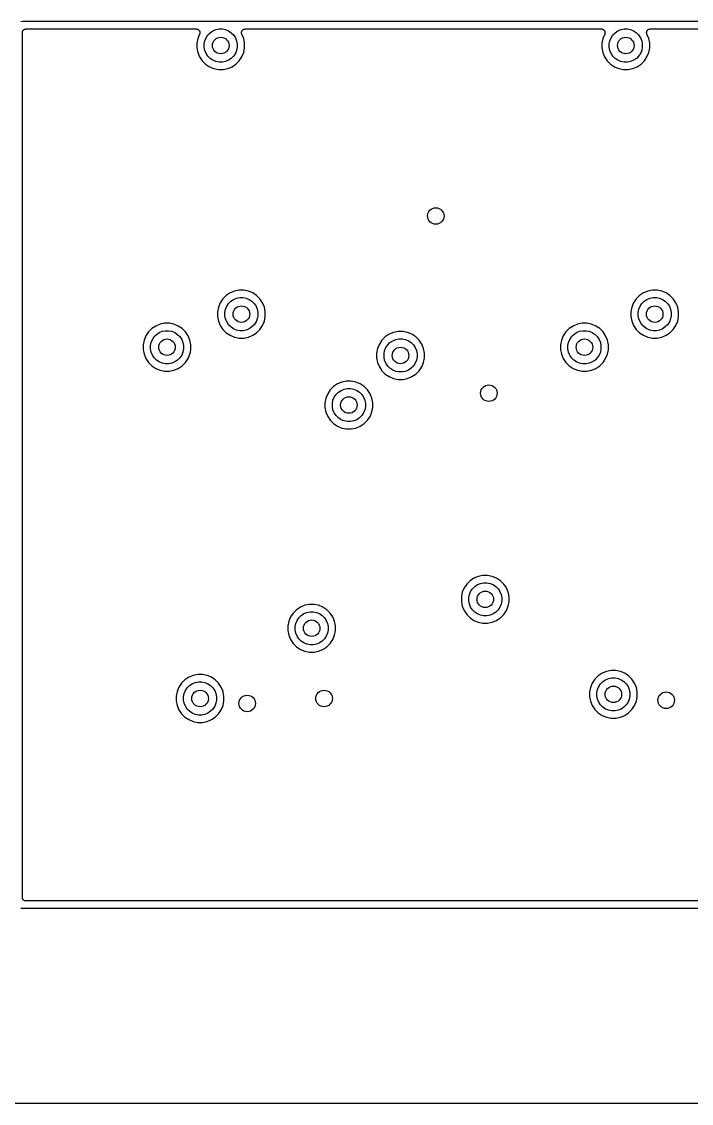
# Model space of a CAD drawing. Extents: x 1.98 to 5.9, y -3.93 to -1.98.
# Drawn here: x 2.625 to 3.263, y -3.929 to -2.899 of the extents above; entities that cross this region are included whole.
import ezdxf

# ---------------------------------------------------------------- set-up
doc = ezdxf.new("R2010")
doc.units = 0
doc.header["$MEASUREMENT"] = 0
doc.layers.add('BLACK', color=7, linetype='CONTINUOUS')

msp = doc.modelspace()

# ---------------------------------------------------------------- linework, layer by layer
at = {"layer": 'BLACK', "linetype": 'CONTINUOUS'}
for p, q in [((2.62616, -2.89851), (2.62462, -2.89866)), ((3.54314, -2.89851), (2.62616, -2.89851)), ((2.62757, -2.90608), (2.62786, -2.90593)), ((2.62786, -2.90593), (2.62815, -2.90578)), ((2.62815, -2.90578), (2.62816, -2.90577)), ((2.62816, -2.90577), (2.62817, -2.90577)), ((2.62817, -2.90577), (2.62849, -2.90567)), ((2.62849, -2.90567), (2.6288, -2.90558)), ((2.6288, -2.90558), (2.62882, -2.90558)), ((2.62882, -2.90558), (2.62883, -2.90557)), ((2.62883, -2.90557), (2.62916, -2.90554)), ((2.62916, -2.90554), (2.62948, -2.90551)), ((2.62948, -2.90551), (2.79162, -2.90551)), ((2.79162, -2.90551), (2.79165, -2.90551)), ((2.79165, -2.90551), (2.79165, -2.90551)), ((2.79165, -2.90551), (2.79165, -2.90551)), ((2.79165, -2.90551), (2.79167, -2.90551)), ((2.79167, -2.90551), (2.792, -2.90555)), ((2.792, -2.90555), (2.79233, -2.90558)), ((2.79233, -2.90558), (2.79234, -2.90559)), ((2.79234, -2.90559), (2.79235, -2.90559)), ((2.79235, -2.90559), (2.79267, -2.90569)), ((2.79267, -2.90569), (2.79299, -2.90579)), ((2.79299, -2.90579), (2.79299, -2.90579)), ((2.79299, -2.90579), (2.793, -2.90579)), ((2.793, -2.90579), (2.7933, -2.90596)), ((2.7933, -2.90596), (2.79359, -2.90611)), ((2.81037, -2.90612), (2.81341, -2.90551)), ((2.81341, -2.90551), (2.81651, -2.90551)), ((2.81651, -2.90551), (2.81955, -2.90612)), ((2.83638, -2.90609), (2.83667, -2.90593)), ((2.83667, -2.90593), (2.83696, -2.90578)), ((2.83696, -2.90578), (2.83697, -2.90577)), ((2.83697, -2.90577), (2.83698, -2.90577)), ((2.83698, -2.90577), (2.8373, -2.90567)), ((2.8373, -2.90567), (2.83762, -2.90558)), ((2.83762, -2.90558), (2.83763, -2.90558)), ((2.83763, -2.90558), (2.83764, -2.90557)), ((2.83764, -2.90557), (2.83797, -2.90554)), ((2.83797, -2.90554), (2.8383, -2.90551)), ((2.8383, -2.90551), (3.17745, -2.90551)), ((3.17745, -2.90551), (3.17748, -2.90551)), ((3.17748, -2.90551), (3.17748, -2.90551)), ((3.17748, -2.90551), (3.17748, -2.90551)), ((3.17748, -2.90551), (3.1775, -2.90551)), ((3.1775, -2.90551), (3.17783, -2.90555)), ((3.17783, -2.90555), (3.17816, -2.90558)), ((3.17816, -2.90558), (3.17817, -2.90559)), ((3.17817, -2.90559), (3.17818, -2.90559)), ((3.17818, -2.90559), (3.1785, -2.90569)), ((3.1785, -2.90569), (3.17881, -2.90579)), ((3.17881, -2.90579), (3.17882, -2.90579)), ((3.17882, -2.90579), (3.17883, -2.90579)), ((3.17883, -2.90579), (3.17912, -2.90596)), ((3.17912, -2.90596), (3.17941, -2.90611)), ((3.19619, -2.90612), (3.19924, -2.90551)), ((3.19924, -2.90551), (3.20234, -2.90551)), ((3.20234, -2.90551), (3.20538, -2.90612)), ((3.2222, -2.90609), (3.2225, -2.90593)), ((3.2225, -2.90593), (3.22279, -2.90578)), ((3.22279, -2.90578), (3.2228, -2.90577)), ((3.2228, -2.90577), (3.22281, -2.90577)), ((3.22281, -2.90577), (3.22313, -2.90567)), ((3.22313, -2.90567), (3.22344, -2.90558)), ((3.22344, -2.90558), (3.22345, -2.90558)), ((3.22345, -2.90558), (3.22346, -2.90557)), ((3.22346, -2.90557), (3.22379, -2.90554)), ((3.22379, -2.90554), (3.22412, -2.90551)), ((3.22412, -2.90551), (3.53981, -2.90551)), ((2.62598, -2.90896), (2.62602, -2.90864)), ((2.62598, -2.90899), (2.62598, -2.90896)), ((2.62598, -2.90899), (2.62598, -2.90899)), ((2.62598, -2.90899), (2.62598, -2.90899)), ((2.62598, -2.90901), (2.62598, -2.90899)), ((2.62598, -3.73272), (2.62598, -2.90901)), ((2.62602, -2.90864), (2.62606, -2.90831)), ((2.62606, -2.90828), (2.62616, -2.90797)), ((2.62606, -2.9083), (2.62606, -2.90828)), ((2.62606, -2.90831), (2.62606, -2.9083)), ((2.62616, -2.90797), (2.62626, -2.90766)), ((2.62626, -2.90764), (2.62627, -2.90763)), ((2.62626, -2.90766), (2.62626, -2.90764)), ((2.62627, -2.90763), (2.62643, -2.90734)), ((2.62643, -2.90734), (2.62658, -2.90705)), ((2.62658, -2.90705), (2.62659, -2.90705)), ((2.62659, -2.90705), (2.6266, -2.90703)), ((2.6266, -2.90703), (2.62681, -2.90678)), ((2.62681, -2.90678), (2.62702, -2.90653)), ((2.62702, -2.90653), (2.62703, -2.90652)), ((2.62703, -2.90652), (2.62704, -2.90651)), ((2.62704, -2.90651), (2.62729, -2.90631)), ((2.62729, -2.90631), (2.62755, -2.9061)), ((2.62755, -2.9061), (2.62756, -2.90609)), ((2.62756, -2.90609), (2.62757, -2.90608)), ((2.79309, -2.91462), (2.79221, -2.91902)), ((2.79486, -2.91035), (2.79309, -2.91462)), ((2.79359, -2.90611), (2.79359, -2.90612)), ((2.79359, -2.90612), (2.7936, -2.90612)), ((2.7936, -2.90612), (2.79386, -2.90634)), ((2.79386, -2.90634), (2.79411, -2.90655)), ((2.79411, -2.90655), (2.79412, -2.90656)), ((2.79412, -2.90656), (2.79412, -2.90656)), ((2.79412, -2.90656), (2.79433, -2.90682)), ((2.79433, -2.90682), (2.79454, -2.90708)), ((2.79454, -2.90708), (2.79455, -2.90709)), ((2.79455, -2.90709), (2.79455, -2.9071)), ((2.79455, -2.9071), (2.79471, -2.90739)), ((2.79471, -2.90739), (2.79486, -2.90768)), ((2.79486, -2.90768), (2.79486, -2.90769)), ((2.79486, -2.90769), (2.79487, -2.9077)), ((2.79495, -2.91003), (2.79486, -2.91035)), ((2.79487, -2.9077), (2.79496, -2.90802)), ((2.79505, -2.90972), (2.79495, -2.91003)), ((2.79496, -2.90802), (2.79506, -2.90834)), ((2.79506, -2.9097), (2.79505, -2.90971)), ((2.79505, -2.90971), (2.79505, -2.90972)), ((2.79506, -2.90834), (2.79506, -2.90835)), ((2.79506, -2.90835), (2.79506, -2.90836)), ((2.79506, -2.90836), (2.79509, -2.90869)), ((2.79509, -2.90937), (2.79506, -2.9097)), ((2.79509, -2.90869), (2.79512, -2.90902)), ((2.79512, -2.90904), (2.79509, -2.90937)), ((2.79512, -2.90902), (2.79512, -2.90903)), ((2.79512, -2.90903), (2.79512, -2.90904)), ((2.79982, -2.91667), (2.801, -2.9138)), ((2.801, -2.9138), (2.80273, -2.91122)), ((2.80273, -2.91122), (2.80492, -2.90903)), ((2.80492, -2.90903), (2.8075, -2.9073)), ((2.8075, -2.9073), (2.81037, -2.90612)), ((2.81955, -2.90612), (2.82242, -2.9073)), ((2.82242, -2.9073), (2.825, -2.90903)), ((2.825, -2.90903), (2.82719, -2.91122)), ((2.82719, -2.91122), (2.82892, -2.9138)), ((2.82892, -2.9138), (2.8301, -2.91667)), ((2.8348, -2.90897), (2.83483, -2.90864)), ((2.8348, -2.90898), (2.8348, -2.90897)), ((2.8348, -2.90899), (2.8348, -2.90898)), ((2.83483, -2.90932), (2.8348, -2.90899)), ((2.83483, -2.90864), (2.83487, -2.90831)), ((2.83486, -2.90965), (2.83483, -2.90932)), ((2.83486, -2.90966), (2.83486, -2.90965)), ((2.83486, -2.90967), (2.83486, -2.90966)), ((2.83495, -2.90999), (2.83486, -2.90967)), ((2.83487, -2.90829), (2.83497, -2.90797)), ((2.83487, -2.9083), (2.83487, -2.90829)), ((2.83487, -2.90831), (2.83487, -2.9083)), ((2.83505, -2.91031), (2.83495, -2.90999)), ((2.83497, -2.90797), (2.83507, -2.90766)), ((2.83505, -2.91032), (2.83505, -2.91031)), ((2.83506, -2.91035), (2.83505, -2.91032)), ((2.83505, -2.91032), (2.83505, -2.91032)), ((2.83505, -2.91032), (2.83505, -2.91032)), ((2.83683, -2.91462), (2.83506, -2.91035)), ((2.83507, -2.90766), (2.83508, -2.90765)), ((2.83508, -2.90764), (2.83524, -2.90735)), ((2.83508, -2.90765), (2.83508, -2.90764)), ((2.83524, -2.90735), (2.8354, -2.90705)), ((2.8354, -2.90705), (2.83541, -2.90704)), ((2.8354, -2.90705), (2.8354, -2.90705)), ((2.83541, -2.90704), (2.83562, -2.90678)), ((2.83562, -2.90678), (2.83583, -2.90653)), ((2.83583, -2.90653), (2.83584, -2.90652)), ((2.83584, -2.90652), (2.8361, -2.90631)), ((2.83584, -2.90652), (2.83584, -2.90652)), ((2.8361, -2.90631), (2.83636, -2.9061)), ((2.83636, -2.9061), (2.83637, -2.90609)), ((2.83637, -2.90609), (2.83638, -2.90609)), ((2.83771, -2.91902), (2.83683, -2.91462)), ((3.17891, -2.91462), (3.17804, -2.91902)), ((3.18068, -2.91035), (3.17891, -2.91462)), ((3.17941, -2.90611), (3.17942, -2.90612)), ((3.17942, -2.90612), (3.17943, -2.90612)), ((3.17943, -2.90612), (3.17968, -2.90634)), ((3.17968, -2.90634), (3.17994, -2.90655)), ((3.17994, -2.90655), (3.17994, -2.90656)), ((3.17994, -2.90656), (3.17995, -2.90656)), ((3.17995, -2.90656), (3.18016, -2.90682)), ((3.18016, -2.90682), (3.18037, -2.90708)), ((3.18037, -2.90708), (3.18037, -2.90709)), ((3.18037, -2.90709), (3.18038, -2.9071)), ((3.18038, -2.9071), (3.18053, -2.90739)), ((3.18053, -2.90739), (3.18069, -2.90768)), ((3.18078, -2.91003), (3.18068, -2.91035)), ((3.18069, -2.90768), (3.18069, -2.90769)), ((3.18069, -2.90769), (3.1807, -2.9077)), ((3.1807, -2.9077), (3.18079, -2.90802)), ((3.18088, -2.90972), (3.18078, -2.91003)), ((3.18079, -2.90802), (3.18088, -2.90834)), ((3.18088, -2.90834), (3.18089, -2.90835)), ((3.18092, -2.90937), (3.18088, -2.9097)), ((3.18088, -2.9097), (3.18088, -2.90971)), ((3.18088, -2.90971), (3.18088, -2.90972)), ((3.18089, -2.90835), (3.18089, -2.90836)), ((3.18089, -2.90836), (3.18092, -2.90869)), ((3.18092, -2.90869), (3.18095, -2.90902)), ((3.18095, -2.90904), (3.18092, -2.90937)), ((3.18095, -2.90902), (3.18095, -2.90903)), ((3.18095, -2.90903), (3.18095, -2.90904)), ((3.18564, -2.91667), (3.18683, -2.9138)), ((3.18683, -2.9138), (3.18856, -2.91122)), ((3.18856, -2.91122), (3.19075, -2.90903)), ((3.19075, -2.90903), (3.19333, -2.9073)), ((3.19333, -2.9073), (3.19619, -2.90612)), ((3.20538, -2.90612), (3.20825, -2.9073)), ((3.20825, -2.9073), (3.21083, -2.90903)), ((3.21083, -2.90903), (3.21302, -2.91122)), ((3.21302, -2.91122), (3.21474, -2.9138)), ((3.21474, -2.9138), (3.21593, -2.91667)), ((3.22062, -2.90899), (3.22063, -2.90898)), ((3.22066, -2.90932), (3.22062, -2.90899)), ((3.22063, -2.90897), (3.22066, -2.90864)), ((3.22063, -2.90898), (3.22063, -2.90897)), ((3.22066, -2.90864), (3.2207, -2.90831)), ((3.22068, -2.90965), (3.22066, -2.90932)), ((3.22069, -2.90966), (3.22068, -2.90965)), ((3.22069, -2.90967), (3.22069, -2.90966)), ((3.22078, -2.90999), (3.22069, -2.90967)), ((3.2207, -2.90829), (3.2208, -2.90797)), ((3.2207, -2.9083), (3.2207, -2.90829)), ((3.2207, -2.90831), (3.2207, -2.9083)), ((3.22087, -2.91031), (3.22078, -2.90999)), ((3.2208, -2.90797), (3.2209, -2.90766)), ((3.22088, -2.91032), (3.22087, -2.91031)), ((3.22089, -2.91035), (3.22088, -2.91032)), ((3.22088, -2.91032), (3.22088, -2.91032)), ((3.22088, -2.91032), (3.22088, -2.91032)), ((3.22266, -2.91462), (3.22089, -2.91035)), ((3.2209, -2.90765), (3.22091, -2.90764)), ((3.2209, -2.90766), (3.2209, -2.90765)), ((3.22091, -2.90764), (3.22106, -2.90735)), ((3.22106, -2.90735), (3.22122, -2.90705)), ((3.22122, -2.90705), (3.22123, -2.90705)), ((3.22123, -2.90704), (3.22145, -2.90678)), ((3.22123, -2.90705), (3.22123, -2.90704)), ((3.22145, -2.90678), (3.22166, -2.90653)), ((3.22166, -2.90653), (3.22167, -2.90652)), ((3.22167, -2.90652), (3.22193, -2.90631)), ((3.22167, -2.90652), (3.22167, -2.90652)), ((3.22193, -2.90631), (3.22219, -2.9061)), ((3.22219, -2.9061), (3.2222, -2.90609)), ((3.2222, -2.90609), (3.2222, -2.90609)), ((3.22354, -2.91902), (3.22266, -2.91462)), ((2.79221, -2.91902), (2.79221, -2.9235)), ((2.79221, -2.9235), (2.79309, -2.9279)), ((2.79921, -2.91971), (2.79982, -2.91667)), ((2.79921, -2.92281), (2.79921, -2.91971)), ((2.79982, -2.92585), (2.79921, -2.92281)), ((2.801, -2.92872), (2.79982, -2.92585)), ((2.8301, -2.92585), (2.82892, -2.92872)), ((2.8301, -2.91667), (2.83071, -2.91971)), ((2.83071, -2.92281), (2.8301, -2.92585)), ((2.83071, -2.91971), (2.83071, -2.92281)), ((2.83683, -2.9279), (2.83771, -2.9235)), ((2.83771, -2.9235), (2.83771, -2.91902)), ((3.17804, -2.91902), (3.17804, -2.9235)), ((3.17804, -2.9235), (3.17891, -2.9279)), ((3.18504, -2.91971), (3.18564, -2.91667)), ((3.18504, -2.92281), (3.18504, -2.91971)), ((3.18564, -2.92585), (3.18504, -2.92281)), ((3.18683, -2.92872), (3.18564, -2.92585)), ((3.21593, -2.92585), (3.21474, -2.92872)), ((3.21593, -2.91667), (3.21654, -2.91971)), ((3.21654, -2.92281), (3.21593, -2.92585)), ((3.21654, -2.91971), (3.21654, -2.92281)), ((3.22266, -2.9279), (3.22354, -2.9235)), ((3.22354, -2.9235), (3.22354, -2.91902)), ((2.79309, -2.9279), (2.7948, -2.93204)), ((2.7948, -2.93204), (2.79729, -2.93576)), ((2.79729, -2.93576), (2.80046, -2.93893)), ((2.80273, -2.9313), (2.801, -2.92872)), ((2.80492, -2.93349), (2.80273, -2.9313)), ((2.8075, -2.93522), (2.80492, -2.93349)), ((2.81037, -2.9364), (2.8075, -2.93522)), ((2.81341, -2.93701), (2.81037, -2.9364)), ((2.81955, -2.9364), (2.81651, -2.93701)), ((2.82242, -2.93522), (2.81955, -2.9364)), ((2.825, -2.93349), (2.82242, -2.93522)), ((2.82719, -2.9313), (2.825, -2.93349)), ((2.82892, -2.92872), (2.82719, -2.9313)), ((2.82946, -2.93893), (2.83263, -2.93576)), ((2.83263, -2.93576), (2.83512, -2.93204)), ((2.83512, -2.93204), (2.83683, -2.9279)), ((3.17891, -2.9279), (3.18063, -2.93204)), ((3.18063, -2.93204), (3.18312, -2.93576)), ((3.18312, -2.93576), (3.18629, -2.93893)), ((3.18856, -2.9313), (3.18683, -2.92872)), ((3.19075, -2.93349), (3.18856, -2.9313)), ((3.19333, -2.93522), (3.19075, -2.93349)), ((3.19619, -2.9364), (3.19333, -2.93522)), ((3.19924, -2.93701), (3.19619, -2.9364)), ((3.20538, -2.9364), (3.20234, -2.93701)), ((3.20825, -2.93522), (3.20538, -2.9364)), ((3.21083, -2.93349), (3.20825, -2.93522)), ((3.21302, -2.9313), (3.21083, -2.93349)), ((3.21474, -2.92872), (3.21302, -2.9313)), ((3.21529, -2.93893), (3.21846, -2.93576)), ((3.21846, -2.93576), (3.22095, -2.93204)), ((3.22095, -2.93204), (3.22266, -2.9279)), ((2.80046, -2.93893), (2.80419, -2.94142)), ((2.80419, -2.94142), (2.80833, -2.94313)), ((2.80833, -2.94313), (2.81272, -2.94401)), ((2.81272, -2.94401), (2.8172, -2.94401)), ((2.81651, -2.93701), (2.81341, -2.93701)), ((2.8172, -2.94401), (2.8216, -2.94313)), ((2.8216, -2.94313), (2.82574, -2.94142)), ((2.82574, -2.94142), (2.82946, -2.93893)), ((3.18629, -2.93893), (3.19001, -2.94142)), ((3.19001, -2.94142), (3.19415, -2.94313)), ((3.19415, -2.94313), (3.19855, -2.94401)), ((3.19855, -2.94401), (3.20303, -2.94401)), ((3.20234, -2.93701), (3.19924, -2.93701)), ((3.20303, -2.94401), (3.20742, -2.94313)), ((3.20742, -2.94313), (3.21156, -2.94142)), ((3.21156, -2.94142), (3.21529, -2.93893)), ((2.81698, -3.16266), (2.81449, -3.16639)), ((2.82014, -3.1595), (2.81698, -3.16266)), ((2.82387, -3.15701), (2.82014, -3.1595)), ((2.82801, -3.15529), (2.82387, -3.15701)), ((2.82461, -3.16493), (2.82719, -3.16321)), ((2.82719, -3.16321), (2.83005, -3.16202)), ((2.83241, -3.15442), (2.82801, -3.15529)), ((2.83005, -3.16202), (2.83309, -3.16142)), ((2.83689, -3.15442), (2.83241, -3.15442)), ((2.83309, -3.16142), (2.8362, -3.16142)), ((2.8362, -3.16142), (2.83924, -3.16202)), ((2.84128, -3.15529), (2.83689, -3.15442)), ((2.83924, -3.16202), (2.84211, -3.16321)), ((2.84542, -3.15701), (2.84128, -3.15529)), ((2.84211, -3.16321), (2.84468, -3.16493)), ((2.84915, -3.1595), (2.84542, -3.15701)), ((2.85232, -3.16266), (2.84915, -3.1595)), ((2.8548, -3.16639), (2.85232, -3.16266)), ((3.21068, -3.16266), (3.20819, -3.16639)), ((3.21385, -3.1595), (3.21068, -3.16266)), ((3.21757, -3.15701), (3.21385, -3.1595)), ((3.22171, -3.15529), (3.21757, -3.15701)), ((3.21831, -3.16493), (3.22089, -3.16321)), ((3.22089, -3.16321), (3.22375, -3.16202)), ((3.22611, -3.15442), (3.22171, -3.15529)), ((3.22375, -3.16202), (3.2268, -3.16142)), ((3.23059, -3.15442), (3.22611, -3.15442)), ((3.2268, -3.16142), (3.2299, -3.16142)), ((3.2299, -3.16142), (3.23294, -3.16202)), ((3.23498, -3.15529), (3.23059, -3.15442)), ((3.23294, -3.16202), (3.23581, -3.16321)), ((3.23912, -3.15701), (3.23498, -3.15529)), ((3.23581, -3.16321), (3.23839, -3.16493)), ((3.24285, -3.1595), (3.23912, -3.15701)), ((3.24602, -3.16266), (3.24285, -3.1595)), ((3.24851, -3.16639), (3.24602, -3.16266)), ((2.81277, -3.17053), (2.8119, -3.17492)), ((2.81449, -3.16639), (2.81277, -3.17053)), ((2.8189, -3.17561), (2.8195, -3.17257)), ((2.8195, -3.17257), (2.82069, -3.16971)), ((2.82069, -3.16971), (2.82241, -3.16713)), ((2.82241, -3.16713), (2.82461, -3.16493)), ((2.84468, -3.16493), (2.84688, -3.16713)), ((2.84688, -3.16713), (2.8486, -3.16971)), ((2.8486, -3.16971), (2.84979, -3.17257)), ((2.84979, -3.17257), (2.85039, -3.17561)), ((2.85652, -3.17053), (2.8548, -3.16639)), ((2.85739, -3.17492), (2.85652, -3.17053)), ((3.20647, -3.17053), (3.2056, -3.17492)), ((3.20819, -3.16639), (3.20647, -3.17053)), ((3.2126, -3.17561), (3.2132, -3.17257)), ((3.2132, -3.17257), (3.21439, -3.16971)), ((3.21439, -3.16971), (3.21611, -3.16713)), ((3.21611, -3.16713), (3.21831, -3.16493)), ((3.23839, -3.16493), (3.24058, -3.16713)), ((3.24058, -3.16713), (3.2423, -3.16971)), ((3.2423, -3.16971), (3.24349, -3.17257)), ((3.24349, -3.17257), (3.24409, -3.17561)), ((3.25022, -3.17053), (3.24851, -3.16639)), ((3.25109, -3.17492), (3.25022, -3.17053)), ((2.8119, -3.17492), (2.8119, -3.17941)), ((2.8119, -3.17941), (2.81277, -3.1838)), ((2.81277, -3.1838), (2.81449, -3.18794)), ((2.8189, -3.17872), (2.8189, -3.17561)), ((2.8195, -3.18176), (2.8189, -3.17872)), ((2.82069, -3.18462), (2.8195, -3.18176)), ((2.84979, -3.18176), (2.8486, -3.18462)), ((2.85039, -3.17872), (2.84979, -3.18176)), ((2.85039, -3.17561), (2.85039, -3.17872)), ((2.8548, -3.18794), (2.85652, -3.1838)), ((2.85652, -3.1838), (2.85739, -3.17941)), ((2.85739, -3.17941), (2.85739, -3.17492)), ((3.2056, -3.17492), (3.2056, -3.17941)), ((3.2056, -3.17941), (3.20647, -3.1838)), ((3.20647, -3.1838), (3.20819, -3.18794)), ((3.2126, -3.17872), (3.2126, -3.17561)), ((3.2132, -3.18176), (3.2126, -3.17872)), ((3.21439, -3.18462), (3.2132, -3.18176)), ((3.24349, -3.18176), (3.2423, -3.18462)), ((3.24409, -3.17872), (3.24349, -3.18176)), ((3.24409, -3.17561), (3.24409, -3.17872)), ((3.24851, -3.18794), (3.25022, -3.1838)), ((3.25022, -3.1838), (3.25109, -3.17941)), ((3.25109, -3.17941), (3.25109, -3.17492)), ((2.74611, -3.19416), (2.74362, -3.19789)), ((2.74928, -3.19099), (2.74611, -3.19416)), ((2.753, -3.1885), (2.74928, -3.19099)), ((2.75714, -3.18679), (2.753, -3.1885)), ((2.75632, -3.19471), (2.75919, -3.19352)), ((2.76154, -3.18591), (2.75714, -3.18679)), ((2.75919, -3.19352), (2.76223, -3.19291)), ((2.76602, -3.18591), (2.76154, -3.18591)), ((2.76223, -3.19291), (2.76533, -3.19291)), ((2.76533, -3.19291), (2.76837, -3.19352)), ((2.77041, -3.18679), (2.76602, -3.18591)), ((2.76837, -3.19352), (2.77124, -3.19471)), ((2.77455, -3.1885), (2.77041, -3.18679)), ((2.77828, -3.19099), (2.77455, -3.1885)), ((2.78145, -3.19416), (2.77828, -3.19099)), ((2.78394, -3.19789), (2.78145, -3.19416)), ((2.81449, -3.18794), (2.81698, -3.19167)), ((2.81698, -3.19167), (2.82014, -3.19483)), ((2.82241, -3.1872), (2.82069, -3.18462)), ((2.82461, -3.1894), (2.82241, -3.1872)), ((2.82719, -3.19112), (2.82461, -3.1894)), ((2.83005, -3.19231), (2.82719, -3.19112)), ((2.83309, -3.19291), (2.83005, -3.19231)), ((2.8362, -3.19291), (2.83309, -3.19291)), ((2.83924, -3.19231), (2.8362, -3.19291)), ((2.84211, -3.19112), (2.83924, -3.19231)), ((2.84468, -3.1894), (2.84211, -3.19112)), ((2.84688, -3.1872), (2.84468, -3.1894)), ((2.8486, -3.18462), (2.84688, -3.1872)), ((2.84915, -3.19483), (2.85232, -3.19167)), ((2.85232, -3.19167), (2.8548, -3.18794)), ((2.98398, -3.19379), (2.97958, -3.19466)), ((2.98846, -3.19379), (2.98398, -3.19379)), ((2.99286, -3.19466), (2.98846, -3.19379)), ((3.14375, -3.19416), (3.14126, -3.19789)), ((3.14692, -3.19099), (3.14375, -3.19416)), ((3.15064, -3.1885), (3.14692, -3.19099)), ((3.15478, -3.18679), (3.15064, -3.1885)), ((3.15396, -3.19471), (3.15682, -3.19352)), ((3.15918, -3.18591), (3.15478, -3.18679)), ((3.15682, -3.19352), (3.15987, -3.19291)), ((3.16366, -3.18591), (3.15918, -3.18591)), ((3.15987, -3.19291), (3.16297, -3.19291)), ((3.16297, -3.19291), (3.16601, -3.19352)), ((3.16805, -3.18679), (3.16366, -3.18591)), ((3.16601, -3.19352), (3.16888, -3.19471)), ((3.17219, -3.1885), (3.16805, -3.18679)), ((3.17592, -3.19099), (3.17219, -3.1885)), ((3.17909, -3.19416), (3.17592, -3.19099)), ((3.18158, -3.19789), (3.17909, -3.19416)), ((3.20819, -3.18794), (3.21068, -3.19167)), ((3.21068, -3.19167), (3.21385, -3.19483)), ((3.21611, -3.1872), (3.21439, -3.18462)), ((3.21831, -3.1894), (3.21611, -3.1872)), ((3.22089, -3.19112), (3.21831, -3.1894)), ((3.22375, -3.19231), (3.22089, -3.19112)), ((3.2268, -3.19291), (3.22375, -3.19231)), ((3.2299, -3.19291), (3.2268, -3.19291)), ((3.23294, -3.19231), (3.2299, -3.19291)), ((3.23581, -3.19112), (3.23294, -3.19231)), ((3.23839, -3.1894), (3.23581, -3.19112)), ((3.24058, -3.1872), (3.23839, -3.1894)), ((3.2423, -3.18462), (3.24058, -3.1872)), ((3.24285, -3.19483), (3.24602, -3.19167)), ((3.24602, -3.19167), (3.24851, -3.18794)), ((2.74191, -3.20203), (2.74103, -3.20642)), ((2.74362, -3.19789), (2.74191, -3.20203)), ((2.74803, -3.20711), (2.74864, -3.20407)), ((2.74864, -3.20407), (2.74982, -3.2012)), ((2.74982, -3.2012), (2.75155, -3.19862)), ((2.75155, -3.19862), (2.75374, -3.19643)), ((2.75374, -3.19643), (2.75632, -3.19471)), ((2.77124, -3.19471), (2.77382, -3.19643)), ((2.77382, -3.19643), (2.77601, -3.19862)), ((2.77601, -3.19862), (2.77774, -3.2012)), ((2.77774, -3.2012), (2.77892, -3.20407)), ((2.77892, -3.20407), (2.77953, -3.20711)), ((2.78565, -3.20203), (2.78394, -3.19789)), ((2.78653, -3.20642), (2.78565, -3.20203)), ((2.82014, -3.19483), (2.82387, -3.19732)), ((2.82387, -3.19732), (2.82801, -3.19904)), ((2.82801, -3.19904), (2.83241, -3.19991)), ((2.83241, -3.19991), (2.83689, -3.19991)), ((2.83689, -3.19991), (2.84128, -3.19904)), ((2.84128, -3.19904), (2.84542, -3.19732)), ((2.84542, -3.19732), (2.84915, -3.19483)), ((2.96855, -3.20203), (2.96606, -3.20576)), ((2.97172, -3.19887), (2.96855, -3.20203)), ((2.97544, -3.19638), (2.97172, -3.19887)), ((2.97399, -3.2065), (2.97618, -3.2043)), ((2.97958, -3.19466), (2.97544, -3.19638)), ((2.97618, -3.2043), (2.97876, -3.20258)), ((2.97876, -3.20258), (2.98163, -3.20139)), ((2.98163, -3.20139), (2.98467, -3.20079)), ((2.98467, -3.20079), (2.98777, -3.20079)), ((2.98777, -3.20079), (2.99081, -3.20139)), ((2.99081, -3.20139), (2.99368, -3.20258)), ((2.997, -3.19638), (2.99286, -3.19466)), ((2.99368, -3.20258), (2.99626, -3.2043)), ((2.99626, -3.2043), (2.99845, -3.2065)), ((3.00072, -3.19887), (2.997, -3.19638)), ((3.00389, -3.20203), (3.00072, -3.19887)), ((3.00638, -3.20576), (3.00389, -3.20203)), ((3.13954, -3.20203), (3.13867, -3.20642)), ((3.14126, -3.19789), (3.13954, -3.20203)), ((3.14567, -3.20711), (3.14627, -3.20407)), ((3.14627, -3.20407), (3.14746, -3.2012)), ((3.14746, -3.2012), (3.14919, -3.19862)), ((3.14919, -3.19862), (3.15138, -3.19643)), ((3.15138, -3.19643), (3.15396, -3.19471)), ((3.16888, -3.19471), (3.17146, -3.19643)), ((3.17146, -3.19643), (3.17365, -3.19862)), ((3.17365, -3.19862), (3.17537, -3.2012)), ((3.17537, -3.2012), (3.17656, -3.20407)), ((3.17656, -3.20407), (3.17717, -3.20711)), ((3.18329, -3.20203), (3.18158, -3.19789)), ((3.18417, -3.20642), (3.18329, -3.20203)), ((3.21385, -3.19483), (3.21757, -3.19732)), ((3.21757, -3.19732), (3.22171, -3.19904)), ((3.22171, -3.19904), (3.22611, -3.19991)), ((3.22611, -3.19991), (3.23059, -3.19991)), ((3.23059, -3.19991), (3.23498, -3.19904)), ((3.23498, -3.19904), (3.23912, -3.19732)), ((3.23912, -3.19732), (3.24285, -3.19483)), ((2.74103, -3.20642), (2.74103, -3.2109)), ((2.74103, -3.2109), (2.74191, -3.2153)), ((2.74803, -3.21021), (2.74803, -3.20711)), ((2.74864, -3.21325), (2.74803, -3.21021)), ((2.74982, -3.21612), (2.74864, -3.21325)), ((2.77892, -3.21325), (2.77774, -3.21612)), ((2.77953, -3.21021), (2.77892, -3.21325)), ((2.77953, -3.20711), (2.77953, -3.21021)), ((2.78565, -3.2153), (2.78606, -3.21327)), ((2.78606, -3.21327), (2.78653, -3.2109)), ((2.78606, -3.21327), (2.78606, -3.21327)), ((2.78653, -3.2109), (2.78653, -3.20642)), ((2.96435, -3.2099), (2.96347, -3.21429)), ((2.96347, -3.21429), (2.96347, -3.21878)), ((2.96606, -3.20576), (2.96435, -3.2099)), ((2.97047, -3.21498), (2.97108, -3.21194)), ((2.97047, -3.21809), (2.97047, -3.21498)), ((2.97108, -3.21194), (2.97226, -3.20908)), ((2.97226, -3.20908), (2.97399, -3.2065)), ((2.99845, -3.2065), (3.00018, -3.20908)), ((3.00018, -3.20908), (3.00136, -3.21194)), ((3.00136, -3.21194), (3.00197, -3.21498)), ((3.00197, -3.21498), (3.00197, -3.21809)), ((3.00706, -3.20742), (3.00638, -3.20576)), ((3.00809, -3.2099), (3.00706, -3.20742)), ((3.00897, -3.21429), (3.00809, -3.2099)), ((3.00897, -3.21878), (3.00897, -3.21429)), ((3.13867, -3.20642), (3.13867, -3.2109)), ((3.13867, -3.2109), (3.13954, -3.2153)), ((3.14567, -3.21021), (3.14567, -3.20711)), ((3.14627, -3.21325), (3.14567, -3.21021)), ((3.14746, -3.21612), (3.14627, -3.21325)), ((3.17656, -3.21325), (3.17537, -3.21612)), ((3.17717, -3.21021), (3.17656, -3.21325)), ((3.17717, -3.20711), (3.17717, -3.21021)), ((3.18329, -3.2153), (3.18387, -3.21239)), ((3.18387, -3.21239), (3.18417, -3.2109)), ((3.18387, -3.21239), (3.18387, -3.21239)), ((3.18417, -3.2109), (3.18417, -3.20642)), ((2.74191, -3.2153), (2.74362, -3.21944)), ((2.74362, -3.21944), (2.74611, -3.22316)), ((2.74611, -3.22316), (2.74928, -3.22633)), ((2.75155, -3.2187), (2.74982, -3.21612)), ((2.75374, -3.22089), (2.75155, -3.2187)), ((2.75632, -3.22262), (2.75374, -3.22089)), ((2.75919, -3.2238), (2.75632, -3.22262)), ((2.76223, -3.22441), (2.75919, -3.2238)), ((2.76533, -3.22441), (2.76223, -3.22441)), ((2.76837, -3.2238), (2.76533, -3.22441)), ((2.77124, -3.22262), (2.76837, -3.2238)), ((2.77382, -3.22089), (2.77124, -3.22262)), ((2.77601, -3.2187), (2.77382, -3.22089)), ((2.77774, -3.21612), (2.77601, -3.2187)), ((2.77828, -3.22633), (2.78145, -3.22316)), ((2.78145, -3.22316), (2.78394, -3.21944)), ((2.78394, -3.21944), (2.78565, -3.2153)), ((2.96347, -3.21878), (2.96435, -3.22317)), ((2.96435, -3.22317), (2.96606, -3.22731)), ((2.97108, -3.22113), (2.97047, -3.21809)), ((2.97226, -3.22399), (2.97108, -3.22113)), ((2.97399, -3.22657), (2.97226, -3.22399)), ((3.00018, -3.22399), (2.99845, -3.22657)), ((3.00136, -3.22113), (3.00018, -3.22399)), ((3.00197, -3.21809), (3.00136, -3.22113)), ((3.00638, -3.22731), (3.00809, -3.22317)), ((3.00809, -3.22317), (3.00897, -3.21878)), ((3.13954, -3.2153), (3.14126, -3.21944)), ((3.14126, -3.21944), (3.14375, -3.22316)), ((3.14375, -3.22316), (3.14692, -3.22633)), ((3.14919, -3.2187), (3.14746, -3.21612)), ((3.15138, -3.22089), (3.14919, -3.2187)), ((3.15396, -3.22262), (3.15138, -3.22089)), ((3.15682, -3.2238), (3.15396, -3.22262)), ((3.15987, -3.22441), (3.15682, -3.2238)), ((3.16297, -3.22441), (3.15987, -3.22441)), ((3.16601, -3.2238), (3.16297, -3.22441)), ((3.16888, -3.22262), (3.16601, -3.2238)), ((3.17146, -3.22089), (3.16888, -3.22262)), ((3.17365, -3.2187), (3.17146, -3.22089)), ((3.17537, -3.21612), (3.17365, -3.2187)), ((3.17592, -3.22633), (3.17909, -3.22316)), ((3.17909, -3.22316), (3.18158, -3.21944)), ((3.18158, -3.21944), (3.18329, -3.2153)), ((2.74928, -3.22633), (2.753, -3.22882)), ((2.753, -3.22882), (2.75714, -3.23054)), ((2.75714, -3.23054), (2.76154, -3.23141)), ((2.76154, -3.23141), (2.76602, -3.23141)), ((2.76602, -3.23141), (2.77041, -3.23054)), ((2.77041, -3.23054), (2.77455, -3.22882)), ((2.77455, -3.22882), (2.77828, -3.22633)), ((2.96606, -3.22731), (2.96855, -3.23104)), ((2.96855, -3.23104), (2.97172, -3.2342)), ((2.97172, -3.2342), (2.97544, -3.23669)), ((2.97618, -3.22877), (2.97399, -3.22657)), ((2.97876, -3.23049), (2.97618, -3.22877)), ((2.98163, -3.23168), (2.97876, -3.23049)), ((2.98467, -3.23228), (2.98163, -3.23168)), ((2.98777, -3.23228), (2.98467, -3.23228)), ((2.99081, -3.23168), (2.98777, -3.23228)), ((2.99368, -3.23049), (2.99081, -3.23168)), ((2.99626, -3.22877), (2.99368, -3.23049)), ((2.99845, -3.22657), (2.99626, -3.22877)), ((2.997, -3.23669), (3.00072, -3.2342)), ((3.00072, -3.2342), (3.00389, -3.23104)), ((3.00389, -3.23104), (3.00638, -3.22731)), ((3.14692, -3.22633), (3.15064, -3.22882)), ((3.15064, -3.22882), (3.15478, -3.23054)), ((3.15478, -3.23054), (3.15918, -3.23141)), ((3.15918, -3.23141), (3.16366, -3.23141)), ((3.16366, -3.23141), (3.16805, -3.23054)), ((3.16805, -3.23054), (3.17219, -3.22882)), ((3.17219, -3.22882), (3.17592, -3.22633)), ((2.92623, -3.24362), (2.92251, -3.24611)), ((2.93037, -3.24191), (2.92623, -3.24362)), ((2.93477, -3.24103), (2.93037, -3.24191)), ((2.93925, -3.24103), (2.93477, -3.24103)), ((2.94364, -3.24191), (2.93925, -3.24103)), ((2.94778, -3.24362), (2.94364, -3.24191)), ((2.95151, -3.24611), (2.94778, -3.24362)), ((2.97544, -3.23669), (2.97958, -3.23841)), ((2.97958, -3.23841), (2.98398, -3.23928)), ((2.98398, -3.23928), (2.98846, -3.23928)), ((2.98846, -3.23928), (2.99286, -3.23841)), ((2.99286, -3.23841), (2.997, -3.23669)), ((2.91685, -3.253), (2.91513, -3.25714)), ((2.91934, -3.24928), (2.91685, -3.253)), ((2.92251, -3.24611), (2.91934, -3.24928)), ((2.92187, -3.25919), (2.92305, -3.25632)), ((2.92305, -3.25632), (2.92478, -3.25374)), ((2.92478, -3.25374), (2.92697, -3.25155)), ((2.92697, -3.25155), (2.92955, -3.24982)), ((2.92955, -3.24982), (2.93241, -3.24864)), ((2.93241, -3.24864), (2.93546, -3.24803)), ((2.93546, -3.24803), (2.93856, -3.24803)), ((2.93856, -3.24803), (2.9416, -3.24864)), ((2.9416, -3.24864), (2.94447, -3.24982)), ((2.94447, -3.24982), (2.94705, -3.25155)), ((2.94705, -3.25155), (2.94924, -3.25374)), ((2.94924, -3.25374), (2.95096, -3.25632)), ((2.95096, -3.25632), (2.95215, -3.25919)), ((2.95468, -3.24928), (2.95151, -3.24611)), ((2.95717, -3.253), (2.95468, -3.24928)), ((2.95888, -3.25714), (2.95717, -3.253)), ((2.91513, -3.25714), (2.91426, -3.26154)), ((2.91426, -3.26154), (2.91426, -3.26602)), ((2.91426, -3.26602), (2.91513, -3.27041)), ((2.92126, -3.26223), (2.92187, -3.25919)), ((2.92126, -3.26533), (2.92126, -3.26223)), ((2.92187, -3.26837), (2.92126, -3.26533)), ((2.95215, -3.25919), (2.95276, -3.26223)), ((2.95276, -3.26533), (2.95215, -3.26837)), ((2.95276, -3.26223), (2.95276, -3.26533)), ((2.95976, -3.26154), (2.95888, -3.25714)), ((2.95929, -3.26839), (2.95976, -3.26602)), ((2.95976, -3.26602), (2.95976, -3.26154)), ((2.91513, -3.27041), (2.91685, -3.27455)), ((2.91685, -3.27455), (2.91934, -3.27828)), ((2.92305, -3.27124), (2.92187, -3.26837)), ((2.92478, -3.27382), (2.92305, -3.27124)), ((2.92697, -3.27601), (2.92478, -3.27382)), ((2.92955, -3.27774), (2.92697, -3.27601)), ((2.94705, -3.27601), (2.94447, -3.27774)), ((2.94924, -3.27382), (2.94705, -3.27601)), ((2.95096, -3.27124), (2.94924, -3.27382)), ((2.95215, -3.26837), (2.95096, -3.27124)), ((2.95468, -3.27828), (2.95717, -3.27455)), ((2.95717, -3.27455), (2.95888, -3.27041)), ((2.95888, -3.27041), (2.95929, -3.26839)), ((2.95929, -3.26839), (2.95929, -3.26839)), ((2.91934, -3.27828), (2.92251, -3.28145)), ((2.92251, -3.28145), (2.92623, -3.28394)), ((2.92623, -3.28394), (2.93037, -3.28565)), ((2.93241, -3.27892), (2.92955, -3.27774)), ((2.93037, -3.28565), (2.93477, -3.28653)), ((2.93546, -3.27953), (2.93241, -3.27892)), ((2.93477, -3.28653), (2.93925, -3.28653)), ((2.93856, -3.27953), (2.93546, -3.27953)), ((2.9416, -3.27892), (2.93856, -3.27953)), ((2.93925, -3.28653), (2.94364, -3.28565)), ((2.94447, -3.27774), (2.9416, -3.27892)), ((2.94364, -3.28565), (2.94778, -3.28394)), ((2.94778, -3.28394), (2.95151, -3.28145)), ((2.95151, -3.28145), (2.95468, -3.27828)), ((3.05243, -3.43115), (3.04926, -3.43432)), ((3.05615, -3.42866), (3.05243, -3.43115)), ((3.06029, -3.42695), (3.05615, -3.42866)), ((3.06469, -3.42607), (3.06029, -3.42695)), ((3.06917, -3.42607), (3.06469, -3.42607)), ((3.07356, -3.42695), (3.06917, -3.42607)), ((3.0777, -3.42866), (3.07356, -3.42695)), ((3.08143, -3.43115), (3.0777, -3.42866)), ((3.0846, -3.43432), (3.08143, -3.43115)), ((3.04677, -3.43804), (3.04506, -3.44218)), ((3.04926, -3.43432), (3.04677, -3.43804)), ((3.05179, -3.44423), (3.05297, -3.44136)), ((3.05297, -3.44136), (3.0547, -3.43878)), ((3.0547, -3.43878), (3.05689, -3.43659)), ((3.05689, -3.43659), (3.05947, -3.43486)), ((3.05947, -3.43486), (3.06234, -3.43368)), ((3.06234, -3.43368), (3.06538, -3.43307)), ((3.06538, -3.43307), (3.06848, -3.43307)), ((3.06848, -3.43307), (3.07152, -3.43368)), ((3.07152, -3.43368), (3.07439, -3.43486)), ((3.07439, -3.43486), (3.07697, -3.43659)), ((3.07697, -3.43659), (3.07916, -3.43878)), ((3.07916, -3.43878), (3.08088, -3.44136)), ((3.08088, -3.44136), (3.08207, -3.44423)), ((3.08709, -3.43804), (3.0846, -3.43432)), ((3.0888, -3.44218), (3.08709, -3.43804)), ((3.04506, -3.44218), (3.04418, -3.44658)), ((3.04418, -3.44658), (3.04418, -3.45106)), ((3.04418, -3.45106), (3.04506, -3.45545)), ((3.05118, -3.44727), (3.05179, -3.44423)), ((3.05118, -3.45037), (3.05118, -3.44727)), ((3.05179, -3.45341), (3.05118, -3.45037)), ((3.08207, -3.44423), (3.08268, -3.44727)), ((3.08268, -3.45037), (3.08207, -3.45341)), ((3.08268, -3.44727), (3.08268, -3.45037)), ((3.08896, -3.44298), (3.0888, -3.44218)), ((3.0888, -3.45545), (3.08968, -3.45106)), ((3.08968, -3.44658), (3.08896, -3.44298)), ((3.08968, -3.45106), (3.08968, -3.44658)), ((2.88391, -3.46188), (2.88142, -3.4656)), ((2.88707, -3.45871), (2.88391, -3.46188)), ((2.8908, -3.45622), (2.88707, -3.45871)), ((2.89494, -3.4545), (2.8908, -3.45622)), ((2.89154, -3.46415), (2.89412, -3.46242)), ((2.89412, -3.46242), (2.89698, -3.46124)), ((2.89933, -3.45363), (2.89494, -3.4545)), ((2.89698, -3.46124), (2.90002, -3.46063)), ((2.90382, -3.45363), (2.89933, -3.45363)), ((2.90002, -3.46063), (2.90313, -3.46063)), ((2.90313, -3.46063), (2.90617, -3.46124)), ((2.90821, -3.4545), (2.90382, -3.45363)), ((2.90617, -3.46124), (2.90903, -3.46242)), ((2.91235, -3.45622), (2.90821, -3.4545)), ((2.90903, -3.46242), (2.91161, -3.46415)), ((2.91608, -3.45871), (2.91235, -3.45622)), ((2.91924, -3.46188), (2.91608, -3.45871)), ((2.92173, -3.4656), (2.91924, -3.46188)), ((3.04506, -3.45545), (3.04677, -3.45959)), ((3.04677, -3.45959), (3.04926, -3.46332)), ((3.05297, -3.45628), (3.05179, -3.45341)), ((3.0547, -3.45886), (3.05297, -3.45628)), ((3.05689, -3.46105), (3.0547, -3.45886)), ((3.05947, -3.46277), (3.05689, -3.46105)), ((3.07697, -3.46105), (3.07439, -3.46277)), ((3.07916, -3.45886), (3.07697, -3.46105)), ((3.08088, -3.45628), (3.07916, -3.45886)), ((3.08207, -3.45341), (3.08088, -3.45628)), ((3.0846, -3.46332), (3.08709, -3.45959)), ((3.08709, -3.45959), (3.0888, -3.45545)), ((2.8797, -3.46974), (2.87883, -3.47414)), ((2.88142, -3.4656), (2.8797, -3.46974)), ((2.88583, -3.47483), (2.88643, -3.47178)), ((2.88643, -3.47178), (2.88762, -3.46892)), ((2.88762, -3.46892), (2.88934, -3.46634)), ((2.88934, -3.46634), (2.89154, -3.46415)), ((2.91161, -3.46415), (2.91381, -3.46634)), ((2.91381, -3.46634), (2.91553, -3.46892)), ((2.91553, -3.46892), (2.91672, -3.47178)), ((2.91672, -3.47178), (2.91732, -3.47483)), ((2.92345, -3.46974), (2.92173, -3.4656)), ((2.92432, -3.47414), (2.92345, -3.46974)), ((3.04926, -3.46332), (3.05243, -3.46649)), ((3.05243, -3.46649), (3.05615, -3.46898)), ((3.05615, -3.46898), (3.06029, -3.47069)), ((3.06234, -3.46396), (3.05947, -3.46277)), ((3.06029, -3.47069), (3.06469, -3.47157)), ((3.06538, -3.46457), (3.06234, -3.46396)), ((3.06469, -3.47157), (3.06917, -3.47157)), ((3.06848, -3.46457), (3.06538, -3.46457)), ((3.07152, -3.46396), (3.06848, -3.46457)), ((3.06917, -3.47157), (3.07356, -3.47069)), ((3.07439, -3.46277), (3.07152, -3.46396)), ((3.07356, -3.47069), (3.0777, -3.46898)), ((3.0777, -3.46898), (3.08075, -3.46695)), ((3.08075, -3.46695), (3.08143, -3.46649)), ((3.08075, -3.46695), (3.08075, -3.46695)), ((3.08143, -3.46649), (3.0846, -3.46332)), ((2.87883, -3.47414), (2.87883, -3.47862)), ((2.87883, -3.47862), (2.8797, -3.48301)), ((2.8797, -3.48301), (2.88142, -3.48715)), ((2.88583, -3.47793), (2.88583, -3.47483)), ((2.88643, -3.48097), (2.88583, -3.47793)), ((2.88762, -3.48384), (2.88643, -3.48097)), ((2.91672, -3.48097), (2.91553, -3.48384)), ((2.91732, -3.47793), (2.91672, -3.48097)), ((2.91732, -3.47483), (2.91732, -3.47793)), ((2.92173, -3.48715), (2.92345, -3.48301)), ((2.92345, -3.48301), (2.92432, -3.47862)), ((2.92432, -3.47862), (2.92432, -3.47414)), ((2.88142, -3.48715), (2.88391, -3.49088)), ((2.88391, -3.49088), (2.88707, -3.49405)), ((2.88934, -3.48642), (2.88762, -3.48384)), ((2.89154, -3.48861), (2.88934, -3.48642)), ((2.89412, -3.49033), (2.89154, -3.48861)), ((2.89698, -3.49152), (2.89412, -3.49033)), ((2.90002, -3.49213), (2.89698, -3.49152)), ((2.90313, -3.49213), (2.90002, -3.49213)), ((2.90617, -3.49152), (2.90313, -3.49213)), ((2.90903, -3.49033), (2.90617, -3.49152)), ((2.91161, -3.48861), (2.90903, -3.49033)), ((2.91381, -3.48642), (2.91161, -3.48861)), ((2.91553, -3.48384), (2.91381, -3.48642)), ((2.91608, -3.49405), (2.91924, -3.49088)), ((2.91924, -3.49088), (2.92173, -3.48715)), ((2.88707, -3.49405), (2.8908, -3.49654)), ((2.8908, -3.49654), (2.89494, -3.49825)), ((2.89494, -3.49825), (2.89933, -3.49913)), ((2.89933, -3.49913), (2.90382, -3.49913)), ((2.90382, -3.49913), (2.90821, -3.49825)), ((2.90821, -3.49825), (2.91235, -3.49654)), ((2.91235, -3.49654), (2.91608, -3.49405)), ((2.7845, -3.52315), (2.78077, -3.52564)), ((2.78864, -3.52143), (2.7845, -3.52315)), ((2.79304, -3.52056), (2.78864, -3.52143)), ((2.79752, -3.52056), (2.79304, -3.52056)), ((2.80191, -3.52143), (2.79752, -3.52056)), ((2.80605, -3.52315), (2.80191, -3.52143)), ((2.80978, -3.52564), (2.80605, -3.52315)), ((3.17448, -3.5217), (3.17131, -3.52487)), ((3.1782, -3.51921), (3.17448, -3.5217)), ((3.18234, -3.5175), (3.1782, -3.51921)), ((3.18152, -3.52541), (3.18438, -3.52423)), ((3.18674, -3.51662), (3.18234, -3.5175)), ((3.18438, -3.52423), (3.18743, -3.52362)), ((3.19122, -3.51662), (3.18674, -3.51662)), ((3.18743, -3.52362), (3.19053, -3.52362)), ((3.19053, -3.52362), (3.19357, -3.52423)), ((3.19561, -3.5175), (3.19122, -3.51662)), ((3.19357, -3.52423), (3.19644, -3.52541)), ((3.19975, -3.51921), (3.19561, -3.5175)), ((3.20348, -3.5217), (3.19975, -3.51921)), ((3.20665, -3.52487), (3.20348, -3.5217)), ((2.77512, -3.53253), (2.7734, -3.53667)), ((2.77761, -3.52881), (2.77512, -3.53253)), ((2.78077, -3.52564), (2.77761, -3.52881)), ((2.78132, -3.53585), (2.78304, -3.53327)), ((2.78304, -3.53327), (2.78524, -3.53107)), ((2.78524, -3.53107), (2.78782, -3.52935)), ((2.78782, -3.52935), (2.79068, -3.52816)), ((2.79068, -3.52816), (2.79372, -3.52756)), ((2.79372, -3.52756), (2.79683, -3.52756)), ((2.79683, -3.52756), (2.79987, -3.52816)), ((2.79987, -3.52816), (2.80274, -3.52935)), ((2.80274, -3.52935), (2.80531, -3.53107)), ((2.80531, -3.53107), (2.80751, -3.53327)), ((2.80751, -3.53327), (2.80923, -3.53585)), ((2.81295, -3.52881), (2.80978, -3.52564)), ((2.81543, -3.53253), (2.81295, -3.52881)), ((2.81715, -3.53667), (2.81543, -3.53253)), ((3.1671, -3.53273), (3.16623, -3.53713)), ((3.16882, -3.52859), (3.1671, -3.53273)), ((3.17131, -3.52487), (3.16882, -3.52859)), ((3.17383, -3.53478), (3.17502, -3.53191)), ((3.17502, -3.53191), (3.17674, -3.52933)), ((3.17674, -3.52933), (3.17894, -3.52714)), ((3.17894, -3.52714), (3.18152, -3.52541)), ((3.19644, -3.52541), (3.19902, -3.52714)), ((3.19902, -3.52714), (3.20121, -3.52933)), ((3.20121, -3.52933), (3.20293, -3.53191)), ((3.20293, -3.53191), (3.20412, -3.53478)), ((3.20914, -3.52859), (3.20665, -3.52487)), ((3.21085, -3.53273), (3.20914, -3.52859)), ((3.21172, -3.53713), (3.21085, -3.53273)), ((2.7734, -3.53667), (2.77253, -3.54107)), ((2.77253, -3.54107), (2.77253, -3.54555)), ((2.77953, -3.54176), (2.78013, -3.53871)), ((2.77953, -3.54486), (2.77953, -3.54176)), ((2.78013, -3.5479), (2.77953, -3.54486)), ((2.78013, -3.53871), (2.78132, -3.53585)), ((2.80923, -3.53585), (2.81042, -3.53871)), ((2.81042, -3.53871), (2.81102, -3.54176)), ((2.81102, -3.54486), (2.81042, -3.5479)), ((2.81102, -3.54176), (2.81102, -3.54486)), ((2.81731, -3.53747), (2.81715, -3.53667)), ((2.81802, -3.54107), (2.81731, -3.53747)), ((2.81802, -3.54555), (2.81802, -3.54107)), ((3.16623, -3.53713), (3.16623, -3.54161)), ((3.16623, -3.54161), (3.1671, -3.54601)), ((3.17323, -3.53782), (3.17383, -3.53478)), ((3.17323, -3.54092), (3.17323, -3.53782)), ((3.17383, -3.54396), (3.17323, -3.54092)), ((3.17502, -3.54683), (3.17383, -3.54396)), ((3.20412, -3.54396), (3.20293, -3.54683)), ((3.20412, -3.53478), (3.20472, -3.53782)), ((3.20472, -3.54092), (3.20412, -3.54396)), ((3.20472, -3.53782), (3.20472, -3.54092)), ((3.21085, -3.54601), (3.21172, -3.54161)), ((3.21172, -3.54161), (3.21172, -3.53713)), ((2.77253, -3.54555), (2.7734, -3.54994)), ((2.7734, -3.54994), (2.77512, -3.55408)), ((2.77512, -3.55408), (2.77761, -3.55781)), ((2.78132, -3.55077), (2.78013, -3.5479)), ((2.78304, -3.55335), (2.78132, -3.55077)), ((2.78524, -3.55554), (2.78304, -3.55335)), ((2.80751, -3.55335), (2.80531, -3.55554)), ((2.80923, -3.55077), (2.80751, -3.55335)), ((2.81042, -3.5479), (2.80923, -3.55077)), ((2.81295, -3.55781), (2.81543, -3.55408)), ((2.81543, -3.55408), (2.81715, -3.54994)), ((2.81715, -3.54994), (2.81802, -3.54555)), ((3.1671, -3.54601), (3.16882, -3.55015)), ((3.16882, -3.55015), (3.17131, -3.55387)), ((3.17131, -3.55387), (3.17448, -3.55704)), ((3.17674, -3.54941), (3.17502, -3.54683)), ((3.17894, -3.5516), (3.17674, -3.54941)), ((3.18152, -3.55333), (3.17894, -3.5516)), ((3.18438, -3.55451), (3.18152, -3.55333)), ((3.18743, -3.55512), (3.18438, -3.55451)), ((3.19053, -3.55512), (3.18743, -3.55512)), ((3.19357, -3.55451), (3.19053, -3.55512)), ((3.19644, -3.55333), (3.19357, -3.55451)), ((3.19902, -3.5516), (3.19644, -3.55333)), ((3.20121, -3.54941), (3.19902, -3.5516)), ((3.20293, -3.54683), (3.20121, -3.54941)), ((3.20348, -3.55704), (3.20665, -3.55387)), ((3.20665, -3.55387), (3.20914, -3.55015)), ((3.20914, -3.55015), (3.21085, -3.54601)), ((2.77761, -3.55781), (2.78077, -3.56098)), ((2.78077, -3.56098), (2.7845, -3.56347)), ((2.7845, -3.56347), (2.78864, -3.56518)), ((2.78782, -3.55726), (2.78524, -3.55554)), ((2.79068, -3.55845), (2.78782, -3.55726)), ((2.78864, -3.56518), (2.79304, -3.56606)), ((2.79372, -3.55906), (2.79068, -3.55845)), ((2.79683, -3.55906), (2.79372, -3.55906)), ((2.79987, -3.55845), (2.79683, -3.55906)), ((2.79752, -3.56606), (2.80191, -3.56518)), ((2.80274, -3.55726), (2.79987, -3.55845)), ((2.80191, -3.56518), (2.80605, -3.56347)), ((2.80531, -3.55554), (2.80274, -3.55726)), ((2.80605, -3.56347), (2.80978, -3.56098)), ((2.80978, -3.56098), (2.81295, -3.55781)), ((3.17448, -3.55704), (3.1782, -3.55953)), ((3.1782, -3.55953), (3.18234, -3.56124)), ((3.18234, -3.56124), (3.18674, -3.56212)), ((3.18674, -3.56212), (3.19122, -3.56212)), ((3.19122, -3.56212), (3.19561, -3.56124)), ((3.19561, -3.56124), (3.19975, -3.55953)), ((3.19975, -3.55953), (3.20348, -3.55704)), ((2.79304, -3.56606), (2.79752, -3.56606)), ((2.62602, -3.73305), (2.62598, -3.73272)), ((2.62605, -3.73338), (2.62602, -3.73305)), ((2.62605, -3.73339), (2.62605, -3.73338)), ((2.62605, -3.7334), (2.62605, -3.73339)), ((2.62615, -3.73371), (2.62605, -3.7334)), ((2.62624, -3.73403), (2.62615, -3.73371)), ((2.62624, -3.73404), (2.62624, -3.73403)), ((2.62625, -3.73405), (2.62624, -3.73404)), ((2.6264, -3.73435), (2.62625, -3.73405)), ((2.62656, -3.73464), (2.6264, -3.73435)), ((2.62656, -3.73465), (2.62656, -3.73464)), ((2.62657, -3.73466), (2.62656, -3.73465)), ((2.62678, -3.73491), (2.62657, -3.73466)), ((2.62698, -3.73517), (2.62678, -3.73491)), ((2.62699, -3.73518), (2.62698, -3.73517)), ((2.627, -3.73519), (2.62699, -3.73518)), ((2.62725, -3.73539), (2.627, -3.73519)), ((2.62751, -3.73561), (2.62725, -3.73539)), ((2.62752, -3.73561), (2.62751, -3.73561)), ((2.62753, -3.73562), (2.62752, -3.73561)), ((2.62782, -3.73578), (2.62753, -3.73562)), ((2.62811, -3.73594), (2.62782, -3.73578)), ((2.62812, -3.73594), (2.62811, -3.73594)), ((2.62813, -3.73595), (2.62812, -3.73594)), ((2.62844, -3.73605), (2.62813, -3.73595)), ((2.62876, -3.73614), (2.62844, -3.73605)), ((2.62877, -3.73615), (2.62876, -3.73614)), ((2.62878, -3.73615), (2.62877, -3.73615)), ((2.62911, -3.73618), (2.62878, -3.73615)), ((2.62944, -3.73622), (2.62911, -3.73618)), ((2.62946, -3.73622), (2.62944, -3.73622)), ((2.62948, -3.73622), (2.62946, -3.73622)), ((2.62946, -3.73622), (2.62946, -3.73622)), ((2.62946, -3.73622), (2.62946, -3.73622)), ((3.53981, -3.73622), (2.62948, -3.73622)), ((2.62462, -3.74307), (2.62616, -3.74322)), ((2.62616, -3.74322), (3.54314, -3.74322)), ((4.38291, -3.92902), (2.12497, -3.92902))]:
    msp.add_line(p, q, dxfattribs=at)
at = {"layer": 'BLACK'}
for centre in [(2.81496, -2.92126), (3.20079, -2.92126), (3.01978, -3.08366), (2.83465, -3.17717), (3.22835, -3.17717), (2.76378, -3.20866), (3.16142, -3.20866), (2.98622, -3.21654), (3.07039, -3.25249), (2.93701, -3.26378), (3.06693, -3.44882), (2.90157, -3.47638), (3.18898, -3.53937), (2.79528, -3.54331), (2.84016, -3.54803), (2.91339, -3.54331), (3.23926, -3.545)]:
    msp.add_circle(centre, 0.00787, dxfattribs=at)

doc.saveas('drawing.dxf')
